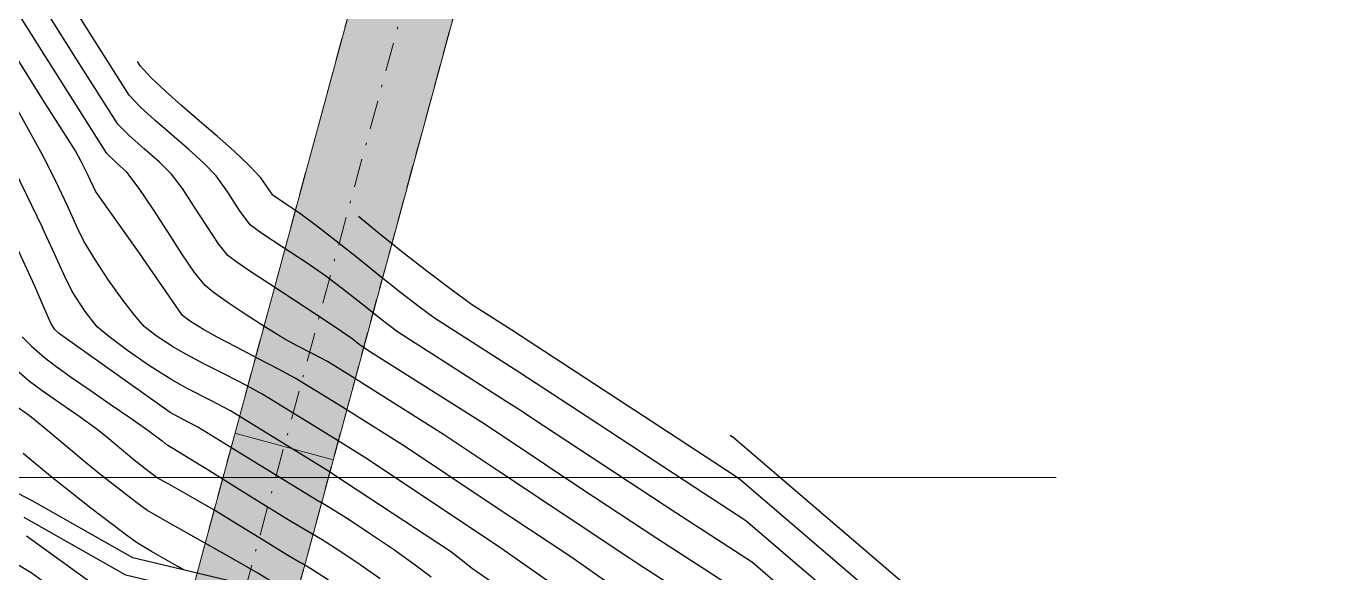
# Model space of a CAD drawing. Extents: x 61466 to 63015, y 108404 to 110397.
# Drawn here: x 62455.5 to 62512.5, y 109251 to 109274.6 of the extents above; entities that cross this region are included whole.
import ezdxf

# ---------------------------------------------------------------- set-up
doc = ezdxf.new("R2010")
doc.units = 0
doc.header["$LTSCALE"] = 1.000015
doc.header["$MEASUREMENT"] = 0
for name, pattern in [('NASCOSTA', [9.525, 6.35, -3.175]), ('TRATTEGGIATA', [0.75, 0.5, -0.25]), ('TRATTOPUNTO2', [0.5, 0.25, -0.125, 0, -0.125])]:
    doc.linetypes.add(name, pattern=pattern)
doc.layers.add('Colori bordi', color=5, linetype='Continuous', plot=False)
doc.layers.add('no_plot', color=5, linetype='Continuous', plot=False)
for name, color, linetype in [('coordinate', 2, 'Continuous'), ('curve livello 5m', 7, 'Continuous'), ('LIN010TR', 2, 'NASCOSTA'), ('LIN025CO', 7, 'Continuous'), ('Strade', 7, 'Continuous'), ('TRATTCOLO-30', 253, 'Continuous'), ('TRATTCOLO-32', 255, 'Continuous')]:
    doc.layers.add(name, color=color, linetype=linetype)

# ---------------------------------------------------------------- blocks, each defined once
blk = doc.blocks.new('CONTORNO')
at = {"layer": 'Colori bordi', "lineweight": 0, "ltscale": 2}
blk.add_line((-1.864, 76.64), (2.382, 75.488), dxfattribs=at)
at = {"layer": 'Colori bordi', "lineweight": 0, "ltscale": 2, "flags": 128}
blk.add_lwpolyline([(25.446, -93.474), (-6.877, 42.135), (-4.985, 41.623), (-4.907, 41.912), (-5.109, 41.967), (-4.481, 44.283), (-5.968, 44.686), (9.426, 101.471, 0.76503), (-27.561, 123.114)], format="xyb", dxfattribs=at)
blk.add_lwpolyline([(-28.746, 115.78, -0.121281), (-20.708, 100.164), (-8.908, 50.657), (5.179, 102.622, 0.76503), (-24.477, 119.975)], format="xyb", close=True, dxfattribs=at)

msp = doc.modelspace()

# ---------------------------------------------------------------- hatches: boundary and pattern name
at = {"layer": 'TRATTCOLO-30', "linetype": 'Continuous', "lineweight": 0}
h = msp.add_hatch(color=256, dxfattribs=at)
h.dxf.hatch_style = 1
h.paths.add_polyline_path([(62466.61, 109256.403), (62464.486, 109256.979), (62457.443, 109230.996), (62458.509, 109226.522)])
h.paths.add_polyline_path([(62468.733, 109255.827), (62466.61, 109256.403), (62458.509, 109226.522), (62459.474, 109222.475), (62461.365, 109221.962), (62461.444, 109222.251), (62461.241, 109222.306), (62461.869, 109224.623), (62460.383, 109225.026)])
h.paths.add_polyline_path([(62475.777, 109281.81, 0.573227), (62448.933, 109309.148), (62449.07, 109306.909, -0.580111), (62473.653, 109282.386), (62466.61, 109256.403), (62468.733, 109255.827)])
h.paths.add_polyline_path([(62473.653, 109282.386, 0.580111), (62449.07, 109306.909), (62449.208, 109304.66, -0.588798), (62471.53, 109282.961), (62464.486, 109256.979), (62466.61, 109256.403)], flags=17)
h.paths.add_polyline_path([(62449.208, 109304.66), (62449.07, 109306.909, 0.128077), (62440.332, 109301.884), (62433.913, 109295.575, -0.017364), (62435.492, 109293.853), (62437.604, 109296.119), (62441.874, 109300.314, -0.121501)])
h.paths.add_polyline_path([(62449.07, 109306.909), (62448.933, 109309.148, 0.133332), (62438.79, 109303.453), (62434.52, 109299.257), (62432.398, 109297.023, -0.015566), (62433.913, 109295.575), (62440.332, 109301.884, -0.128077)])
h.paths.add_polyline_path([(62433.852, 109295.516), (62433.913, 109295.575, 0.015566), (62432.398, 109297.023), (62430.276, 109294.789, 0.166431), (62425.671, 109281.166), (62427.872, 109281.519, -0.197704)])
h.paths.add_polyline_path([(62433.376, 109291.584), (62435.492, 109293.853, 0.017363), (62433.913, 109295.575, 0.198805), (62427.872, 109281.519), (62430.081, 109281.872, -0.147156)])
h.paths.add_polyline_path([(62430.084, 109280.555, -0.018506), (62430.081, 109281.872), (62427.872, 109281.519, 0.01312), (62427.886, 109280.469), (62428.17, 109273.211, -0.032081), (62430.373, 109273.156)])
h.paths.add_polyline_path([(62427.886, 109280.469, -0.01312), (62427.872, 109281.519), (62425.671, 109281.166, 0.008818), (62425.687, 109280.383), (62425.977, 109272.984, -0.032081), (62428.17, 109273.211)])

# ---------------------------------------------------------------- linework, layer by layer
at = {"layer": 'coordinate', "linetype": 'Continuous', "lineweight": 0}
msp.add_line((62421.182, 109255.071), (62500, 109255.071), dxfattribs=at)
at = {"layer": 'curve livello 5m', "color": 2, "flags": 128}
for points in [[(62488.299, 109250.155), (62486.864, 109251.385), (62483.547, 109253.533), (62477.33, 109257.632), (62476.959, 109257.878), (62476.795, 109257.988), (62476.213, 109258.356), (62471.517, 109261.367), (62470.852, 109261.87), (62470.006, 109262.541), (62469.141, 109263.227), (62468.419, 109263.778), (62467.603, 109264.334), (62466.57, 109265.01), (62465.645, 109265.619), (62465.154, 109265.973), (62464.713, 109266.568), (62464.175, 109267.41), (62463.679, 109268.107), (62463.158, 109268.642), (62462.493, 109269.246), (62461.759, 109269.881), (62461.033, 109270.51), (62460.391, 109271.097), (62459.907, 109271.604), (62458.993, 109273.051), (62457.551, 109275.335)], [(62454.231, 109269.817), (62456.171, 109265.86)], [(62482.605, 109245.662), (62477.746, 109249.035), (62474.765, 109251.123), (62474.264, 109251.51), (62473.804, 109251.863), (62468.769, 109255.187), (62468.566, 109255.322), (62468.529, 109255.346), (62464.288, 109257.948), (62463.443, 109258.398), (62462.45, 109258.908), (62461.756, 109259.285), (62460.798, 109259.902), (62459.84, 109260.564), (62459.033, 109261.162), (62458.528, 109261.588), (62458.012, 109262.243), (62457.444, 109263.116), (62457.132, 109263.755), (62456.612, 109264.892), (62456.171, 109265.86)], [(62462.264, 109251.073), (62461.99, 109251.227), (62460.875, 109251.869), (62460.229, 109252.26), (62459.792, 109252.573), (62459.088, 109253.102), (62458.251, 109253.745), (62457.411, 109254.402), (62456.673, 109254.994), (62455.94, 109255.594), (62455.326, 109256.107)]]:
    msp.add_lwpolyline(points, dxfattribs=at)
at = {"layer": 'LIN010TR', "linetype": 'TRATTOPUNTO2', "lineweight": 0, "ltscale": 5}
msp.add_line((62457.408, 109222.46), (62473.653, 109282.386), dxfattribs=at)
at = {"layer": 'LIN025CO', "linetype": 'TRATTEGGIATA', "lineweight": 0, "ltscale": 2}
for p, q in [((62455.508, 109223.86), (62471.53, 109282.961)), ((62459.755, 109222.709), (62475.777, 109281.81))]:
    msp.add_line(p, q, dxfattribs=at)
at = {"layer": 'no_plot', "flags": 128}
for points in [[(62456.289, 109273.275), (62454.231, 109276.536)], [(62487.148, 109249.571), (62482.726, 109252.435), (62479.447, 109254.597), (62476.468, 109256.577), (62475.149, 109257.454), (62470.469, 109260.421), (62469.918, 109260.774), (62469.554, 109261.057), (62468.862, 109261.538), (62467.977, 109262.127), (62467.001, 109262.766), (62466.032, 109263.398), (62465.172, 109263.965), (62464.519, 109264.409), (62464.176, 109264.672), (62463.773, 109265.175), (62463.278, 109265.918), (62462.742, 109266.76), (62462.215, 109267.564), (62461.746, 109268.187), (62461.229, 109268.699), (62460.565, 109269.279), (62459.911, 109269.851), (62459.425, 109270.34), (62457.641, 109273.163), (62456.171, 109275.492)], [(62456.171, 109271.435), (62454.231, 109274.506)], [(62487.432, 109247.757), (62481.904, 109251.338), (62481.563, 109251.562), (62475.977, 109255.276), (62473.504, 109256.921), (62469.441, 109259.496), (62468.49, 109260.079), (62467.887, 109260.401), (62467.177, 109260.767), (62466.65, 109261.051), (62465.786, 109261.582), (62464.926, 109262.135), (62464.153, 109262.655), (62463.549, 109263.086), (62463.197, 109263.372), (62462.74, 109263.927), (62462.187, 109264.736), (62461.577, 109265.688), (62460.951, 109266.669), (62460.35, 109267.567), (62459.814, 109268.268), (62459.371, 109268.677), (62458.943, 109269.075), (62456.289, 109273.275), (62456.171, 109273.462)], [(62491.297, 109249.157), (62486.58, 109253.199), (62484.368, 109254.631), (62479.725, 109257.693), (62476.766, 109259.62), (62473.116, 109261.96), (62472.46, 109262.445), (62471.651, 109263.074), (62470.744, 109263.793), (62469.797, 109264.548), (62468.866, 109265.287), (62468.01, 109265.955), (62467.284, 109266.499), (62466.632, 109266.934), (62466.132, 109267.273), (62465.612, 109268.026), (62465.094, 109268.571), (62464.448, 109269.177), (62463.72, 109269.821), (62462.954, 109270.482), (62462.193, 109271.139), (62461.483, 109271.77), (62460.867, 109272.354), (62460.389, 109272.869), (62460.345, 109272.939), (62460.275, 109273.05)], [(62454.231, 109272.477), (62456.171, 109269.001)], [(62480.564, 109250.543), (62479.011, 109251.631), (62475.486, 109253.974), (62471.858, 109256.388), (62469.137, 109258.113), (62467.089, 109259.369), (62466.373, 109259.758), (62465.483, 109260.22), (62464.555, 109260.697), (62463.724, 109261.13), (62463.126, 109261.462), (62463.126, 109261.462), (62462.567, 109261.817), (62462.219, 109262.071), (62462.219, 109262.071), (62460.356, 109264.767), (62458.452, 109267.449), (62458.14, 109268.122), (62457.832, 109268.732), (62457.588, 109269.192), (62456.171, 109271.435)], [(62479.155, 109249.789), (62475.846, 109252.108), (62474.995, 109252.673), (62470.212, 109255.855), (62468.833, 109256.729), (62465.689, 109258.658), (62464.98, 109259.042), (62464.093, 109259.502), (62463.173, 109259.975), (62462.369, 109260.395), (62461.826, 109260.698), (62461.826, 109260.698), (62461.075, 109261.199), (62460.561, 109261.6), (62460.561, 109261.6), (62460.142, 109262.08), (62459.608, 109262.777), (62459.023, 109263.601), (62458.449, 109264.466), (62457.948, 109265.283), (62457.948, 109265.283), (62457.674, 109265.855), (62457.238, 109266.814), (62456.854, 109267.637), (62456.854, 109267.637), (62456.333, 109268.683), (62456.171, 109269.001)], [(62497.953, 109245.965), (62497.883, 109246.013), (62496.734, 109246.788), (62495.621, 109247.518), (62494.628, 109248.145), (62494.628, 109248.145), (62493.821, 109248.591), (62492.568, 109249.639), (62486.296, 109255.013), (62485.19, 109255.729), (62482.867, 109257.261), (62476.459, 109261.435), (62474.715, 109262.553), (62473.833, 109263.196), (62472.786, 109263.989), (62471.691, 109264.842), (62470.664, 109265.662), (62469.824, 109266.359)], [(62472.974, 109250.76), (62472.286, 109251.282), (62472.286, 109251.282), (62471.336, 109251.947), (62470.348, 109252.619), (62469.422, 109253.23), (62468.657, 109253.716), (62468.152, 109254.012), (62468.152, 109254.012), (62468.12, 109254.024), (62464.943, 109255.976), (62462.887, 109257.237), (62462.246, 109257.574), (62461.686, 109257.871), (62461.686, 109257.871), (62458.193, 109260.364), (62456.897, 109261.28), (62456.681, 109261.482), (62456.526, 109261.744), (62456.221, 109262.438), (62455.829, 109263.338), (62455.829, 109263.338), (62454.982, 109265.186)], [(62455.288, 109261.148), (62455.688, 109260.742), (62456.246, 109260.251), (62456.734, 109259.881), (62457.415, 109259.397), (62458.222, 109258.838), (62459.086, 109258.244), (62459.94, 109257.655), (62460.714, 109257.111), (62461.342, 109256.649), (62461.49, 109256.527), (62461.579, 109256.459), (62461.803, 109256.331), (62463.285, 109255.427), (62465.128, 109254.28), (62466.785, 109253.252), (62467.709, 109252.704), (62467.773, 109252.678), (62468.262, 109252.388), (62469.019, 109251.899), (62469.901, 109251.306), (62470.769, 109250.7)], [(62468.528, 109250.621), (62467.84, 109251.075), (62467.394, 109251.345), (62467.394, 109251.345), (62467.297, 109251.384), (62466.726, 109251.723), (62465.7, 109252.359), (62464.559, 109253.07), (62463.642, 109253.629), (62463.642, 109253.629), (62462.768, 109254.128), (62461.75, 109254.699), (62461.129, 109255.059), (62461.129, 109255.059), (62460.725, 109255.358), (62460.13, 109255.819), (62460.13, 109255.819), (62459.58, 109256.271), (62458.942, 109256.806), (62458.472, 109257.189), (62458.472, 109257.189), (62457.796, 109257.677), (62456.953, 109258.258), (62456.151, 109258.813), (62455.596, 109259.222), (62455.596, 109259.222), (62454.936, 109259.79)], [(62467.196, 109249.893), (62467.015, 109250.012), (62466.886, 109250.063), (62466.272, 109250.439), (62465.48, 109250.927), (62465.48, 109250.927), (62464.294, 109251.608), (62462.808, 109252.442), (62461.458, 109253.202), (62460.679, 109253.66), (62460.679, 109253.66), (62460.24, 109253.978), (62459.533, 109254.515), (62458.771, 109255.11), (62458.771, 109255.11), (62458.016, 109255.727), (62457.099, 109256.495), (62456.226, 109257.224), (62455.602, 109257.728), (62455.602, 109257.728), (62454.946, 109258.193)], [(62485.897, 109256.901), (62486.009, 109256.829), (62486.011, 109256.827), (62486.012, 109256.826), (62493.839, 109250.12), (62494.186, 109249.831), (62494.409, 109249.707), (62495.002, 109249.327), (62495.707, 109248.854), (62496.405, 109248.369), (62496.975, 109247.955)], [(62455.466, 109252.551), (62458.84, 109250.101), (62459.841, 109249.393), (62460.634, 109248.978), (62461.615, 109248.498), (62462.757, 109247.947), (62463.474, 109247.592), (62464.239, 109247.116), (62464.932, 109246.69), (62465.012, 109246.658), (62465.551, 109246.382), (62466.276, 109245.987), (62467.098, 109245.524), (62467.929, 109245.041), (62468.681, 109244.588), (62469.213, 109244.231), (62469.913, 109243.708), (62470.781, 109243.036), (62471.667, 109242.334), (62472.42, 109241.719), (62472.924, 109241.271), (62473.83, 109240.638)], [(62454.878, 109251.436), (62455.671, 109250.964), (62457.895, 109249.349), (62458.861, 109248.667), (62459.699, 109248.09), (62460.961, 109247.477), (62462.146, 109246.898), (62462.832, 109246.48), (62463.622, 109245.973), (62464.218, 109245.617), (62464.268, 109245.597), (62464.896, 109245.267), (62465.743, 109244.789), (62466.556, 109244.306), (62467.324, 109243.814), (62468.222, 109243.212), (62468.982, 109242.68), (62469.665, 109242.166), (62470.494, 109241.517), (62471.22, 109240.927), (62471.839, 109240.38), (62472.552, 109239.733), (62473.065, 109239.286), (62473.83, 109238.752)]]:
    msp.add_lwpolyline(points, dxfattribs=at)
at = {"layer": 'Strade', "linetype": 'Continuous', "flags": 128}
for points in [[(62522.9, 109216.309), (62520.848, 109217.332), (62519.403, 109220.265), (62518.818, 109221.77), (62515.27, 109225.222), (62511.874, 109228.204), (62505.133, 109233.565), (62500.378, 109237.016), (62492.196, 109241.716), (62483.788, 109245.299), (62474.728, 109248.078), (62466.963, 109249.949), (62460.07, 109251.597), (62455.747, 109254.039), (62453.189, 109255.373)], [(62522.9, 109215.483), (62522.644, 109215.543), (62520.25, 109216.736), (62518.67, 109219.942), (62518.135, 109221.318), (62514.727, 109224.634), (62511.361, 109227.59), (62504.649, 109232.928), (62499.943, 109236.343), (62491.839, 109240.998), (62483.513, 109244.546), (62474.517, 109247.306), (62466.776, 109249.171), (62459.774, 109250.845), (62455.365, 109253.336)]]:
    msp.add_lwpolyline(points, dxfattribs=at)

# ---------------------------------------------------------------- block references
at = {"layer": 'TRATTCOLO-32', "linetype": 'Continuous', "lineweight": 0}
msp.add_blockref('CONTORNO', (62466.351, 109180.339), dxfattribs=at)

doc.saveas('drawing.dxf')
